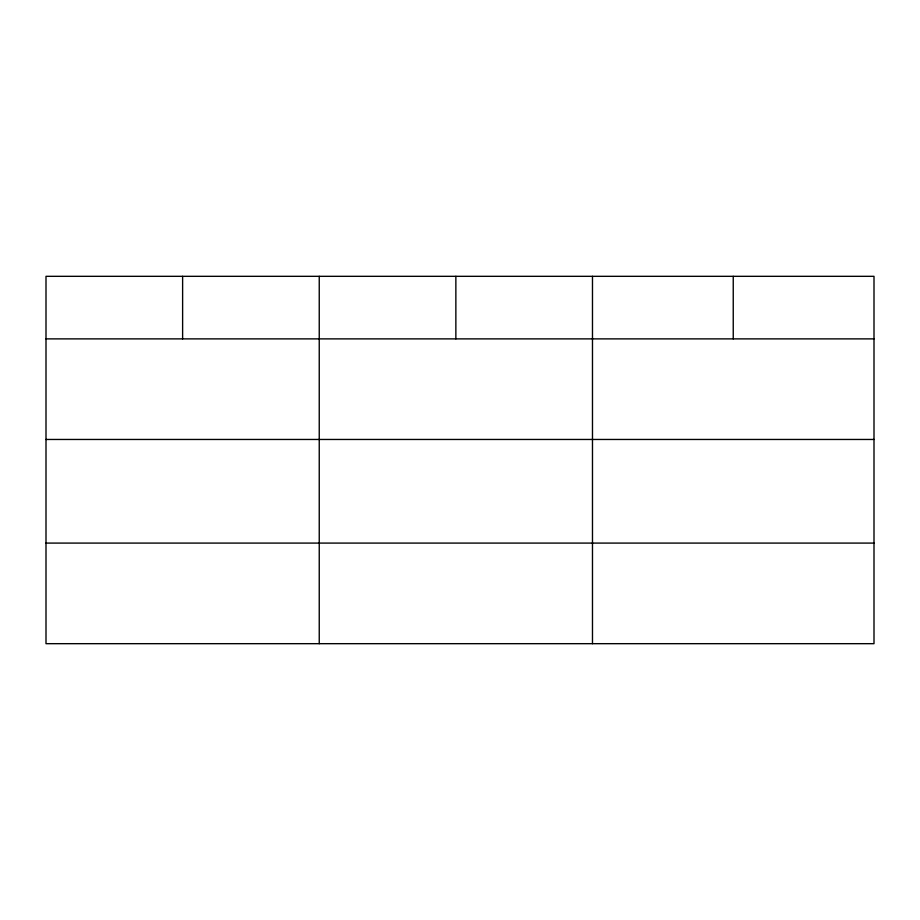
<?xml version="1.0" encoding="UTF-8"?>
<svg xmlns="http://www.w3.org/2000/svg" width="920" height="920" viewBox="0 0 920 920"><rect width="100%" height="100%" fill="white"/><g stroke="black" fill="none" stroke-linecap="round" stroke-linejoin="round"><path stroke-width="1.38" d="M874 439.461L874 276.322L46 276.322L46 643.678L874 643.678L874 439.461L46 439.461M46 338.882L874 338.882M46 543.087L874 543.087M733.24 276.322L733.24 338.882M592.48 276.322L592.48 643.678M455.86 276.322L455.86 338.882M319.24 276.322L319.24 643.678M182.62 276.322L182.62 338.882"/></g></svg>
